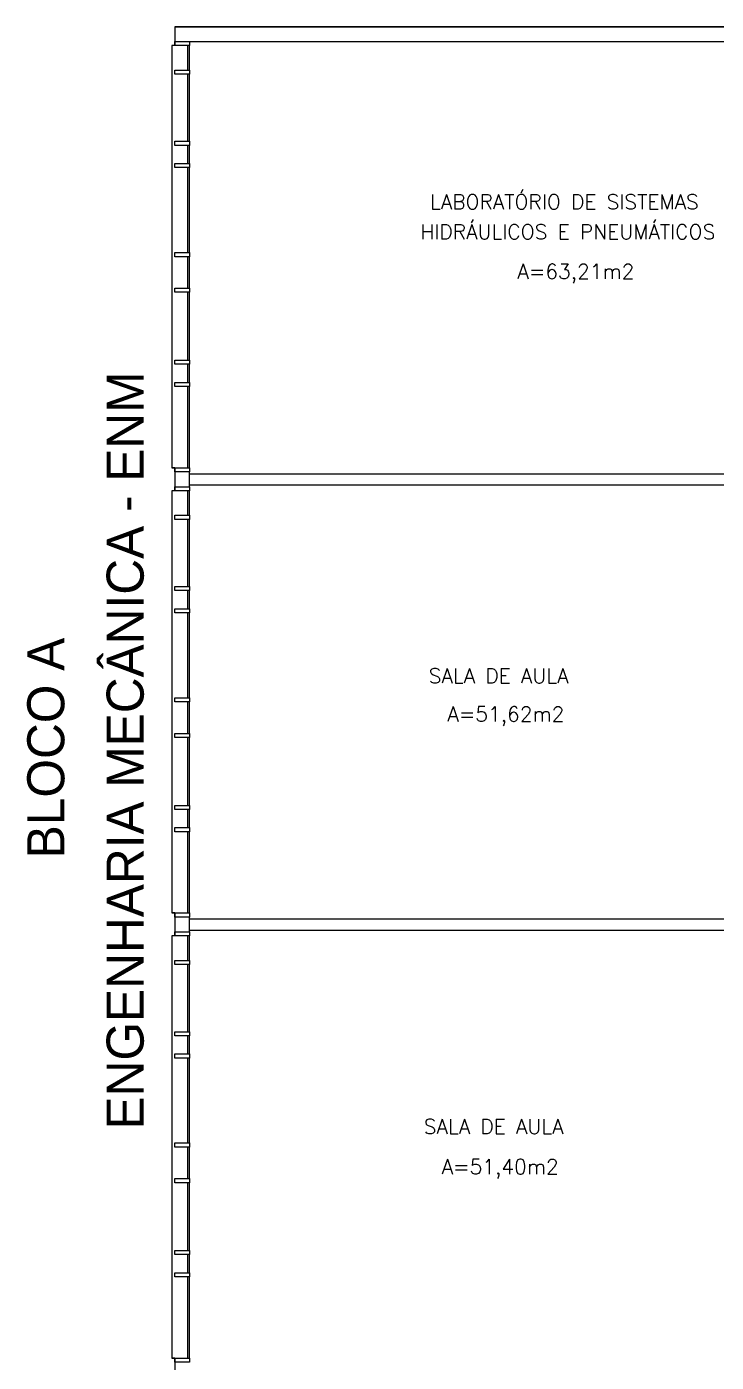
# Model space of a CAD drawing. Header units: centimetres. Extents: x -15 to 273, y 1 to 137.
# Drawn here: x -15.37 to -6.07, y 74.38 to 92.38 of the extents above; entities that cross this region are included whole.
import ezdxf

# ---------------------------------------------------------------- set-up
doc = ezdxf.new("R2010")
doc.units = ezdxf.units.CM
doc.header["$LTSCALE"] = 0.003
doc.header["$MEASUREMENT"] = 0
for name, color, linetype in [('2', 2, 'CONTINUOUS'), ('ALVENARIA', 2, 'CONTINUOUS'), ('AREA', 2, 'CONTINUOUS'), ('ESQ', 1, 'CONTINUOUS'), ('ESTRUT', 2, 'CONTINUOUS'), ('PL-Áreas-Depto', 2, 'CONTINUOUS'), ('TEXTO', 2, 'CONTINUOUS'), ('USO', 2, 'CONTINUOUS')]:
    doc.layers.add(name, color=color, linetype=linetype)
doc.styles.add('UNB-100', font='simplex.shx', dxfattribs={"height": 0.2})

# ---------------------------------------------------------------- blocks, each defined once
blk = doc.blocks.new('ESQ6')
at = {"layer": 'ESQ'}
for p, q in [((-0.24, 5.745), (-0.24, 0.055)), ((-0.2, 5.745), (-0.24, 5.745)), ((-0.2, 5.745), (-0.2, 5.745)), ((-0.025, 5.415), (-0.025, 5.745)), ((0, 5.415), (0, 5.745)), ((-0.025, 4.455), (-0.025, 5.36)), ((0, 4.455), (0, 5.36)), ((-0.025, 4.155), (-0.025, 4.4)), ((0, 4.155), (0, 4.4)), ((-0.025, 2.955), (-0.025, 4.1)), ((0, 2.955), (0, 4.1)), ((-0.025, 2.475), (-0.025, 2.9)), ((0, 2.475), (0, 2.9)), ((-0.025, 1.505), (-0.025, 2.42)), ((0, 1.505), (0, 2.42)), ((-0.025, 1.205), (-0.025, 1.45)), ((0, 1.205), (0, 1.45)), ((-0.025, 0.055), (-0.025, 1.15)), ((0, 0.055), (0, 1.15)), ((-0.2, 0.055), (-0.24, 0.055))]:
    blk.add_line(p, q, dxfattribs=at)
for points in [[(0, 5.745), (-0.2, 5.745), (-0.2, 5.8), (0, 5.8)], [(0, 5.36), (-0.2, 5.36), (-0.2, 5.415), (0, 5.415)], [(0, 4.4), (-0.2, 4.4), (-0.2, 4.455), (0, 4.455)], [(0, 4.1), (-0.2, 4.1), (-0.2, 4.155), (0, 4.155)], [(0, 2.9), (-0.2, 2.9), (-0.2, 2.955), (0, 2.955)], [(0, 2.42), (-0.2, 2.42), (-0.2, 2.475), (0, 2.475)], [(0, 1.45), (-0.2, 1.45), (-0.2, 1.505), (0, 1.505)], [(0, 1.15), (-0.2, 1.15), (-0.2, 1.205), (0, 1.205)], [(0, 0), (-0.2, 0), (-0.2, 0.055), (0, 0.055)]]:
    blk.add_lwpolyline(points, close=True, dxfattribs=at)

msp = doc.modelspace()

# ---------------------------------------------------------------- linework, layer by layer
at = {"layer": '2'}
for p, q in [((-13.173, 80.352), (-4.373, 80.352)), ((-13.173, 80.202), (-4.373, 80.202))]:
    msp.add_line(p, q, dxfattribs=at)
at = {"layer": 'ALVENARIA'}
for p, q in [((-13.373, 92.377), (-4.373, 92.377)), ((-13.173, 92.177), (-4.373, 92.177)), ((-13.173, 86.352), (-4.373, 86.352)), ((-13.173, 86.202), (-4.373, 86.202))]:
    msp.add_line(p, q, dxfattribs=at)
at = {"layer": 'ESQ'}
for p, q in [((-13.413, 80.122), (-13.413, 74.432)), ((-13.373, 80.122), (-13.413, 80.122)), ((-13.373, 80.122), (-13.373, 80.122)), ((-13.198, 79.792), (-13.198, 80.122)), ((-13.173, 79.792), (-13.173, 80.122)), ((-13.198, 78.832), (-13.198, 79.737)), ((-13.173, 78.832), (-13.173, 79.737)), ((-13.198, 78.532), (-13.198, 78.777)), ((-13.173, 78.532), (-13.173, 78.777)), ((-13.198, 77.332), (-13.198, 78.477)), ((-13.173, 77.332), (-13.173, 78.477)), ((-13.198, 76.852), (-13.198, 77.277)), ((-13.173, 76.852), (-13.173, 77.277)), ((-13.198, 75.882), (-13.198, 76.797)), ((-13.173, 75.882), (-13.173, 76.797)), ((-13.198, 75.582), (-13.198, 75.827)), ((-13.173, 75.582), (-13.173, 75.827)), ((-13.198, 74.432), (-13.198, 75.527)), ((-13.173, 74.432), (-13.173, 75.527)), ((-13.373, 74.432), (-13.413, 74.432))]:
    msp.add_line(p, q, dxfattribs=at)
for points in [[(-13.173, 80.122), (-13.373, 80.122), (-13.373, 80.177), (-13.173, 80.177)], [(-13.173, 79.737), (-13.373, 79.737), (-13.373, 79.792), (-13.173, 79.792)], [(-13.173, 78.777), (-13.373, 78.777), (-13.373, 78.832), (-13.173, 78.832)], [(-13.173, 78.477), (-13.373, 78.477), (-13.373, 78.532), (-13.173, 78.532)], [(-13.173, 77.277), (-13.373, 77.277), (-13.373, 77.332), (-13.173, 77.332)], [(-13.173, 76.797), (-13.373, 76.797), (-13.373, 76.852), (-13.173, 76.852)], [(-13.173, 75.827), (-13.373, 75.827), (-13.373, 75.882), (-13.173, 75.882)], [(-13.173, 75.527), (-13.373, 75.527), (-13.373, 75.582), (-13.173, 75.582)], [(-13.173, 74.377), (-13.373, 74.377), (-13.373, 74.432), (-13.173, 74.432)]]:
    msp.add_lwpolyline(points, close=True, dxfattribs=at)
at = {"layer": 'ESTRUT'}
for points in [[(-13.173, 86.377), (-13.373, 86.377), (-13.373, 86.177), (-13.173, 86.177)], [(-13.173, 80.377), (-13.373, 80.377), (-13.373, 80.177), (-13.173, 80.177)]]:
    msp.add_lwpolyline(points, close=True, dxfattribs=at)
at = {"layer": 'PL-Áreas-Depto'}
msp.add_lwpolyline([(3.231, 74.177), (3.231, 92.377), (-4.173, 92.377), (-13.373, 92.377), (-13.373, 92.122), (-13.413, 92.122), (-13.413, 86.432), (-13.373, 86.432), (-13.373, 86.122), (-13.413, 86.122), (-13.413, 80.432), (-13.373, 80.432), (-13.373, 80.122), (-13.413, 80.122), (-13.413, 74.432), (-13.373, 74.432), (-13.373, 74.177)], dxfattribs=at)

# ---------------------------------------------------------------- block references
at = {"layer": 'ESQ'}
for p in [(-13.173, 86.377), (-13.173, 80.377)]:
    msp.add_blockref('ESQ6', p, dxfattribs=at)

# ---------------------------------------------------------------- texts
at = {"layer": 'AREA', "style": 'UNB-100'}
for s, p in [('A=63,21m2', (-8.754, 88.979)), ('A=51,62m2', (-9.698, 83.013)), ('A=51,40m2', (-9.775, 76.913))]:
    msp.add_text(s, height=0.2, dxfattribs=at).set_placement(p)
at = {"layer": 'TEXTO', "style": 'UNB-100'}
for s, p in [('LABORATÓRIO DE SISTEMAS', (-9.933, 89.916)), ('HIDRÁULICOS E PNEUMÁTICOS', (-10.063, 89.513)), ('SALA DE AULA', (-9.95, 83.529)), ('SALA DE AULA', (-10.016, 77.454))]:
    msp.add_text(s, height=0.2, dxfattribs=at).set_placement(p)
at = {"layer": 'USO'}
for s, p in [('ENGENHARIA MECÂNICA - ENM', (-13.793, 77.514)), ('BLOCO A', (-14.863, 81.169))]:
    msp.add_text(s, height=0.5, rotation=90, dxfattribs=at).set_placement(p)

doc.saveas('drawing.dxf')
